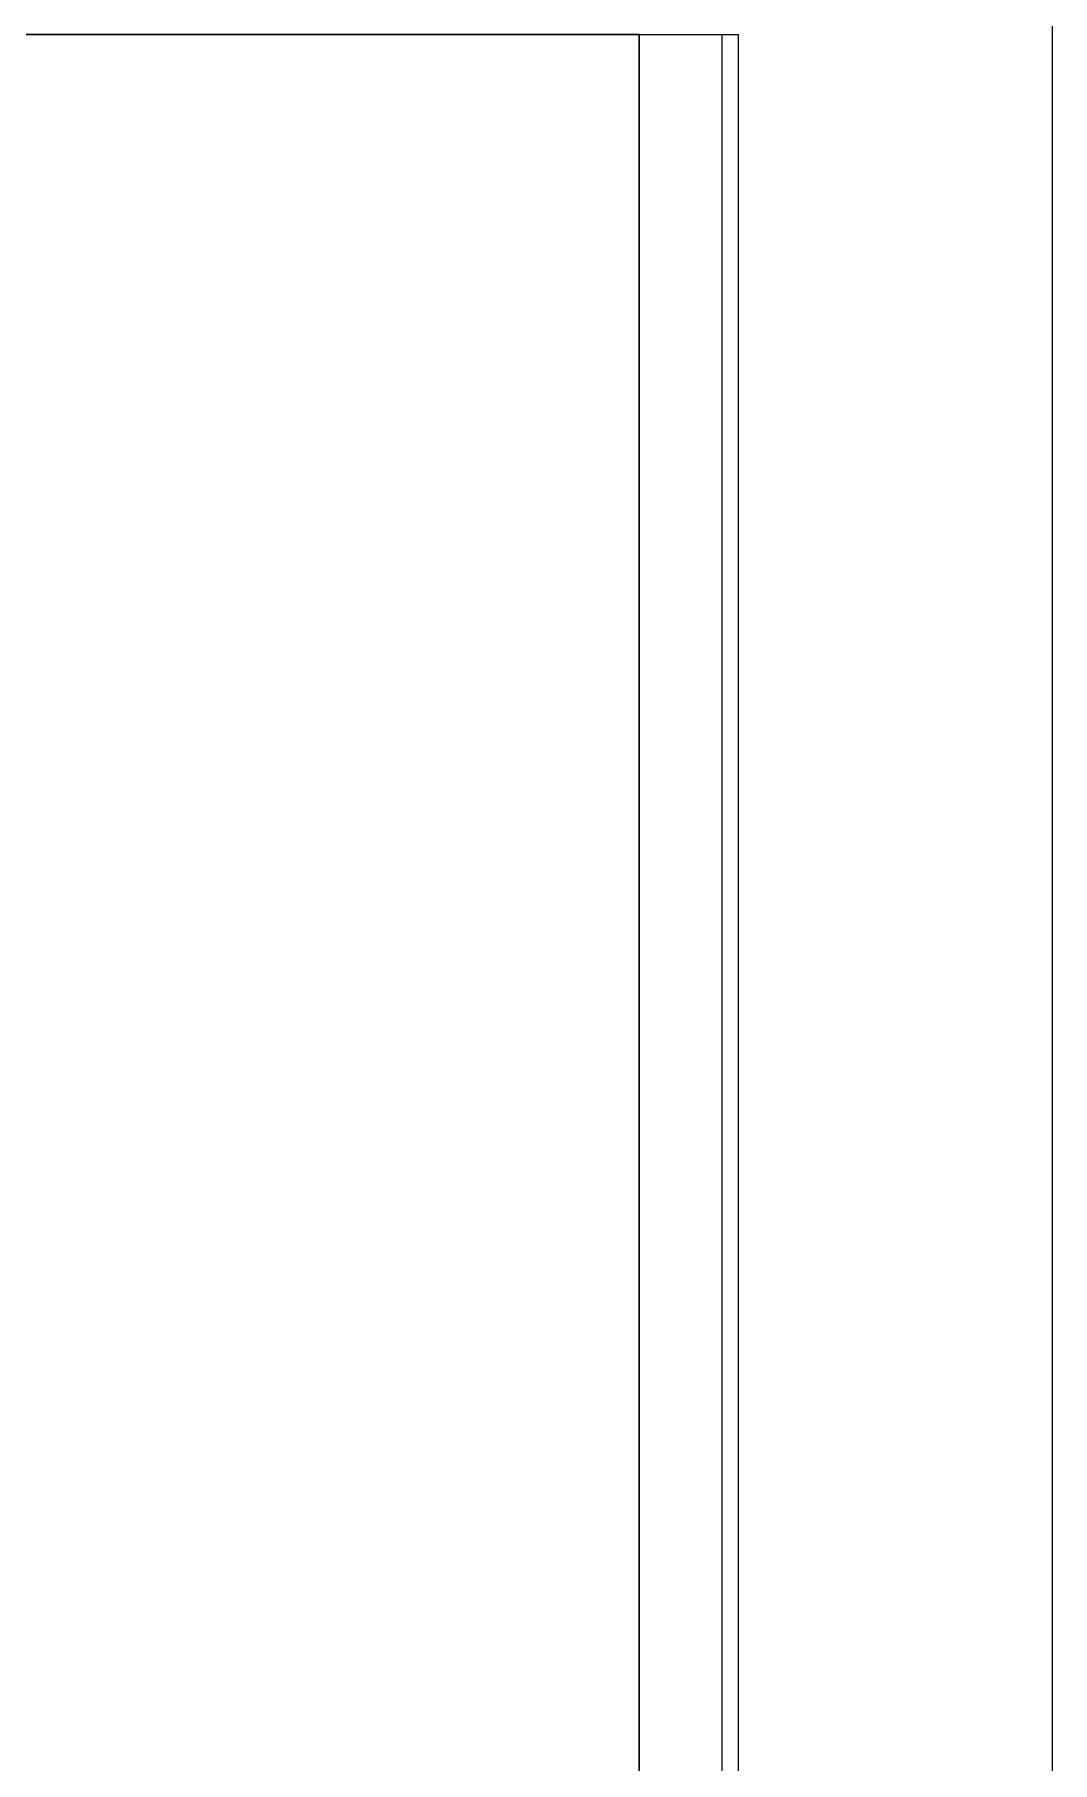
# Model space of a CAD drawing. Header units: millimetres. Extents: x -10474 to 67905, y -3824 to 44223.
# Drawn here: x 4965.4 to 5088.5, y 730.2 to 939.3 of the extents above; entities that cross this region are included whole.
import ezdxf

# ---------------------------------------------------------------- set-up
doc = ezdxf.new("R2010")
doc.units = ezdxf.units.MM
for name, color, linetype, lineweight in [('Потолки', 7, 'Continuous', 9), ('Стены внутренние', 7, 'Continuous', 18), ('Стены несущие', 7, 'Continuous', 30), ('Стены отделка', 7, 'Continuous', 30), ('Стены штриховка', 7, 'Continuous', 9)]:
    doc.layers.add(name, color=color, linetype=linetype, lineweight=lineweight)

msp = doc.modelspace()

# ---------------------------------------------------------------- hatches: boundary and pattern name
at = {"layer": 'Стены внутренние', "lineweight": 9}
h = msp.add_hatch(dxfattribs=at)
h.set_pattern_fill('FP_1', color=256, style=0, pattern_type=2)
h.set_pattern_definition([(45, (0, 0), (-381.66, 381.66), []), (45, (134.94, 0), (0, 763.32), []), (45, (-134.94, 0), (0, 763.32), [])])
h.paths.add_polyline_path([(4938.531, 551.098), (5038.531, 551.098), (5038.531, 939.308), (4938.531, 939.308), (4938.531, 557.098)])
h.paths.add_polyline_path([(4988.531, 2009.308), (5038.531, 2009.308), (5038.531, 3976.057), (4938.531, 3976.057), (4938.531, 2009.308), (4963.531, 2009.308)])

# ---------------------------------------------------------------- linework, layer by layer
at = {"layer": 'Потолки'}
msp.add_line((5088.531, 563.098), (5088.531, 1644.358), dxfattribs=at)
at = {"layer": 'Стены несущие'}
for p, q in [((4938.531, 939.308), (5038.531, 939.308)), ((5038.531, 939.308), (5038.531, 551.098))]:
    msp.add_line(p, q, dxfattribs=at)
at = {"layer": 'Стены отделка', "lineweight": 9}
for p, q in [((5038.531, 939.308), (5050.531, 939.308)), ((5050.531, 939.308), (5050.531, 557.098))]:
    msp.add_line(p, q, dxfattribs=at)
at = {"layer": 'Стены штриховка'}
msp.add_line((5048.531, 939.308), (5048.531, 557.098), dxfattribs=at)

doc.saveas('drawing.dxf')
